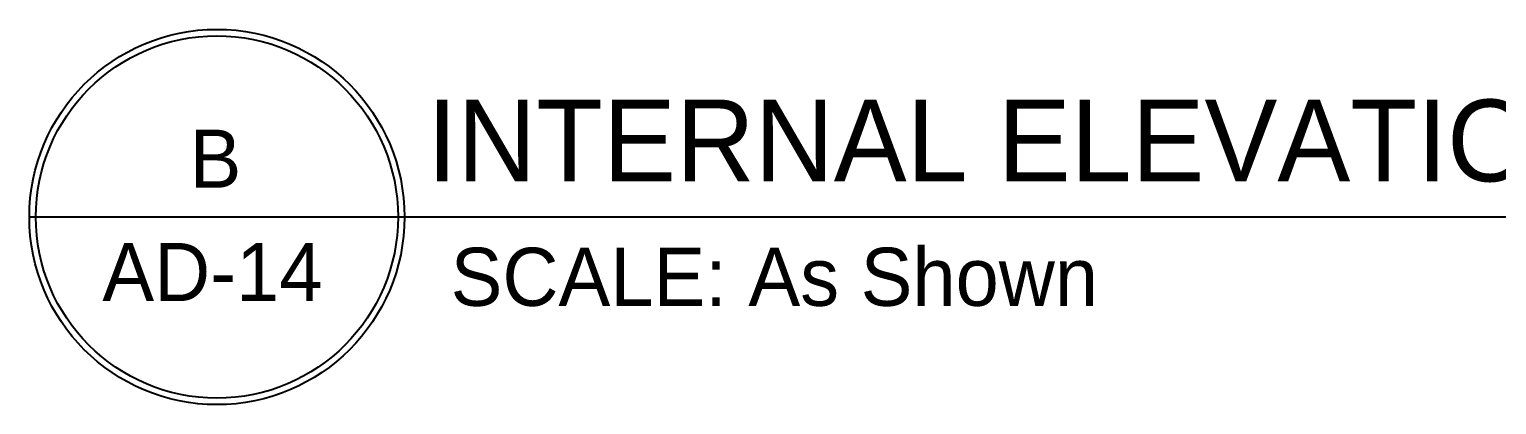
# Model space of a CAD drawing. Extents: x 10753 to 18704, y -5361 to 1140.
# Drawn here: x 15593.4 to 15670.2, y -3620.3 to -3600.7 of the extents above; entities that cross this region are included whole.
import ezdxf

# ---------------------------------------------------------------- set-up
doc = ezdxf.new("R2010")
doc.units = 0
doc.header["$LTSCALE"] = 30
doc.header["$MEASUREMENT"] = 0
doc.layers.add('SLINE', color=3, linetype='CONTINUOUS')
doc.styles.add('SMALL-DIM', font='stylu.ttf', dxfattribs={"height": 2})

msp = doc.modelspace()

# ---------------------------------------------------------------- linework, layer by layer
at = {"layer": 'SLINE'}
msp.add_line((15593.41146, -3610.4947), (15676.86464, -3610.4947), dxfattribs=at)
for radius in [9.81095, 9.47309]:
    msp.add_circle((15603.22241, -3610.4947), radius, dxfattribs=at)

# ---------------------------------------------------------------- texts
at = {"layer": 'SLINE', "style": 'SMALL-DIM'}
for s, height, p in [('INTERNAL ELEVATION', 4.2757912, (15614.20552, -3608.63162, 0.04541)), ('B', 3.0375, (15601.79254, -3608.96395)), ('AD-14', 3.0375, (15597.22969, -3614.89009)), ('SCALE: As Shown', 3.0375, (15615.44662, -3615.1406, 0.06863))]:
    msp.add_text(s, height=height, dxfattribs=at).set_placement(p)

doc.saveas('drawing.dxf')
